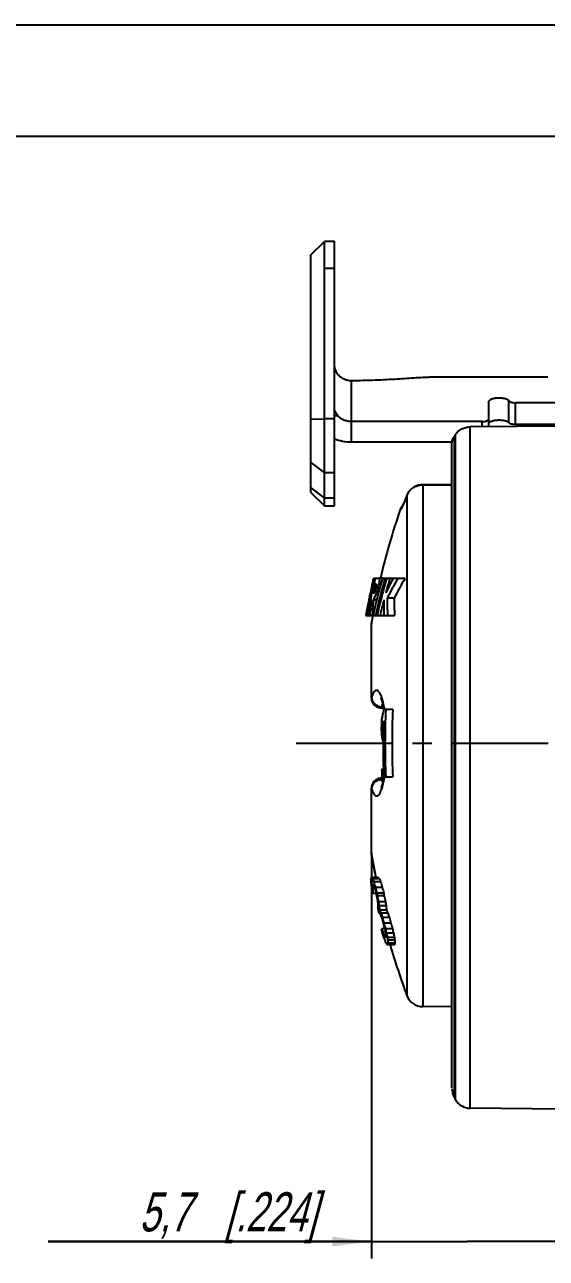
# Model space of a CAD drawing. Header units: millimetres. Extents: x 0 to 420, y -2 to 297.
# Drawn here: x 142.4 to 189, y 186.7 to 297 of the extents above; entities that cross this region are included whole.
import ezdxf

# ---------------------------------------------------------------- set-up
doc = ezdxf.new("R2010")
doc.units = ezdxf.units.MM
doc.header["$LTSCALE"] = 23.1
doc.linetypes.add('CENTER', pattern=[0.6, 0.375, -0.075, 0.075, -0.075])
doc.layers.get('0').update_dxf_attribs({"linetype": 'CONTINUOUS'})
for name, color, linetype in [('AUSFORMSCHRAEGEN', 7, 'CONTINUOUS'), ('BEZUGSACHSEN', 7, 'CONTINUOUS'), ('RUNDUNGEN', 7, 'CONTINUOUS'), ('ZEICHNUNGSBEMASSUNGEN', 7, 'CONTINUOUS')]:
    doc.layers.add(name, color=color, linetype=linetype)
doc.styles.get("Standard").update_dxf_attribs({"font": 'txt', "width": 0.7})
doc.dimstyles.new('DIMSTYLE_8', dxfattribs={"dimtxt": 3.5, "dimasz": 3.5, "dimexe": 1.5, "dimexo": 0, "dimgap": 0.875, "dimtad": 1, "dimdec": 1, "dimlfac": 0.333333, "dimdsep": 46, "dimtxsty": 'STANDARD', "dimblk": '_FILLED', "dimblk1": '_FILLED', "dimblk2": '_FILLED', "dimcen": 0.09, "dimclrt": 5, "dimadec": 1, "dimazin": 2, "dimtp": 0.1, "dimtm": 0.1, "dimtfac": 1, "dimtdec": 1, "dimtofl": 0, "dimtmove": 0, "dimatfit": 3, "dimldrblk": '_FILLED', "dimfxl": 1, "dimtolj": 1, "dimarcsym": 0})

# ---------------------------------------------------------------- blocks, each defined once
blk = doc.blocks.new('_FILLED')
at = {"color": 0, "linetype": 'BYBLOCK'}
blk.add_solid([(0, 0), (-1, 0.125), (-1, -0.125)], dxfattribs=at)
blk = doc.blocks.new('*D21')
at = {"layer": 'ZEICHNUNGSBEMASSUNGEN', "color": 2, "linetype": 'CONTINUOUS'}
for p, q in [((173.4, 222.86), (173.4, 186.74)), ((190.49, 196.05), (190.49, 186.74)), ((173.4, 188.24), (144.52, 188.24)), ((144.52, 188.24), (181.94, 188.24)), ((196.49, 188.24), (181.94, 188.24)), ((190.49, 188.24), (196.49, 188.24))]:
    blk.add_line(p, q, dxfattribs=at)
at = {"layer": 'ZEICHNUNGSBEMASSUNGEN', "color": 2, "linetype": 'CONTINUOUS', "xscale": 3.5, "yscale": 3.5, "zscale": 3.5}
blk.add_blockref('_FILLED', (173.4, 188.24), dxfattribs=at)
at = {"layer": 'ZEICHNUNGSBEMASSUNGEN', "color": 2, "linetype": 'CONTINUOUS', "xscale": 3.5, "yscale": 3.5, "zscale": 3.5, "rotation": 180}
blk.add_blockref('_FILLED', (190.49, 188.24), dxfattribs=at)
at = {"layer": 'ZEICHNUNGSBEMASSUNGEN', "color": 5, "linetype": 'CONTINUOUS', "insert": (168.52, 192.65), "char_height": 3.5, "width": 36, "attachment_point": 3, "line_spacing_factor": 0.9}
blk.add_mtext('\\Q15.0;5,7{\\ftxt.shx;\\W1.000000;\\H3.500000; }[.224]', dxfattribs=at)

msp = doc.modelspace()

# ---------------------------------------------------------------- linework, layer by layer
at = {"color": 7, "linetype": 'CONTINUOUS'}
for p, q in [((0, 297), (420, 297)), ((410, 287), (12.5, 287)), ((167.98924, 276.42393), (169.18924, 277.62393)), ((169.18924, 253.98665), (169.18924, 277.62393)), ((170.08924, 277.62393), (169.18924, 277.62393)), ((167.98924, 255.1867), (167.98924, 276.42374)), ((167.98924, 255.18665), (169.18924, 253.98665)), ((169.18924, 253.98665), (170.08924, 253.98665)), ((174.07383, 247.51593), (173.57651, 247.51593)), ((173.5912, 247.11711), (173.62347, 247.25012)), ((173.62599, 247.0418), (173.60716, 246.96433)), ((173.72381, 246.98377), (173.86064, 246.98377)), ((173.7436, 247.51593), (173.73397, 247.47698)), ((174.07383, 247.51593), (174.08389, 247.52037)), ((174.36549, 247.52058), (174.08394, 247.52058)), ((174.29418, 247.46806), (174.30614, 247.51593)), ((176.39888, 247.51593), (174.36549, 247.51593)), ((174.75638, 247.51593), (174.72734, 247.41343)), ((174.75638, 247.51593), (174.74459, 247.47508)), ((173.39643, 246.71768), (173.40377, 246.71768)), ((173.43438, 246.22938), (173.42963, 246.20854)), ((173.43962, 246.71768), (173.54857, 246.71768)), ((173.627, 246.18552), (173.5307, 246.18552)), ((173.86813, 245.6035), (173.57381, 245.6035)), ((175.43004, 245.76005), (174.80167, 245.76005)), ((172.90211, 244.22551), (172.89573, 244.18992)), ((172.89573, 244.18992), (175.45315, 244.18992)), ((172.91673, 244.18992), (172.92282, 244.22277)), ((173.01155, 244.23655), (173.0025, 244.18992)), ((173.01175, 244.23652), (173.0025, 244.18992)), ((173.09723, 244.18992), (173.11122, 244.25972)), ((173.75404, 244.18992), (173.77386, 244.27787)), ((175.30194, 235.78992), (174.49891, 235.78992)), ((174.43675, 233.87502), (174.26683, 233.87502)), ((174.43375, 233.6197), (174.29076, 233.6197)), ((174.42927, 233.23673), (174.34302, 233.23673)), ((174.47249, 230.42822), (174.30191, 230.42822)), ((174.32921, 229.78992), (175.30194, 229.78992)), ((173.32752, 220.68356), (173.32028, 220.66226)), ((173.40544, 220.76893), (173.38871, 220.78992)), ((174.00299, 220.78992), (173.38871, 220.78992)), ((174.1092, 220.66226), (173.4939, 220.66226)), ((173.37613, 220.06692), (173.39921, 219.8963)), ((173.45856, 219.98137), (173.45485, 220.02396)), ((173.60706, 220.02396), (173.45485, 220.02396)), ((173.4756, 220.13037), (173.48009, 220.15162)), ((173.69574, 219.76864), (173.4781, 219.76864)), ((173.48009, 220.15162), (173.52356, 220.15162)), ((174.20929, 220.40694), (173.59301, 220.40694)), ((173.69517, 220.06637), (173.66935, 220.15146)), ((173.6807, 219.81143), (173.69574, 219.76864)), ((174.36515, 219.8963), (173.74735, 219.8963)), ((173.4966, 219.38566), (173.80104, 219.38566)), ((174.48612, 219.38566), (173.86714, 219.38566)), ((174.54142, 219.13034), (173.92189, 219.13034)), ((174.64158, 218.6197), (174.02107, 218.6197)), ((173.96466, 218.10907), (173.92089, 218.10907)), ((173.96611, 218.15164), (173.96466, 218.10907)), ((174.04193, 217.59843), (174.08579, 217.59843)), ((174.08781, 218.17283), (174.08176, 218.23673)), ((174.70288, 218.23673), (174.08176, 218.23673)), ((174.74153, 217.85375), (174.12003, 217.85375)), ((174.16991, 217.4922), (174.1874, 217.47077)), ((174.8689, 217.59843), (174.24614, 217.59843)), ((174.28777, 217.21545), (174.31326, 217.13026)), ((174.36724, 217.21545), (174.32654, 217.34303)), ((174.99121, 217.21545), (174.36724, 217.21545)), ((174.24684, 216.19417), (174.28348, 216.06644)), ((174.57624, 216.19417), (174.28948, 216.19417)), ((175.1357, 216.70481), (174.51028, 216.70481)), ((175.27073, 216.19417), (174.64396, 216.19417)), ((174.63161, 215.93885), (174.36663, 215.93885)), ((174.67548, 215.68353), (174.45443, 215.68353)), ((174.50869, 215.55588), (174.49954, 215.57724)), ((174.53685, 215.51346), (174.50869, 215.55588)), ((174.67548, 215.55588), (174.50869, 215.55588)), ((174.66128, 215.42822), (174.5949, 215.42822)), ((174.68562, 215.55588), (174.68127, 215.53462)), ((175.36094, 215.81119), (174.73326, 215.81119)), ((175.4401, 215.42822), (174.81162, 215.42822)), ((175.47245, 215.1729), (174.84364, 215.1729)), ((174.7655, 214.78992), (175.48318, 214.78992)), ((175.49473, 214.91758), (174.8657, 214.91758)), ((180.77244, 201.16682), (180.91149, 200.92085))]:
    msp.add_line(p, q, dxfattribs=at)
at = {"color": 3, "linetype": 'CONTINUOUS'}
for p, q in [((170.08924, 253.9871), (170.08924, 277.62373)), ((189.13924, 265.48992), (178.93598, 265.48992))]:
    msp.add_line(p, q, dxfattribs=at)
at = {"color": 9, "linetype": 'CONTINUOUS'}
for p, q in [((170.08924, 275.20882), (169.18924, 275.20882)), ((171.58924, 265.1724), (171.58924, 259.68177)), ((167.98924, 261.73018), (169.18924, 261.77773)), ((170.08924, 261.77773), (169.18924, 261.77773)), ((167.98924, 257.86297), (169.18924, 256.94372)), ((170.08924, 256.94372), (169.18924, 256.94372)), ((167.98924, 255.60777), (169.18924, 254.68851)), ((170.08924, 254.68851), (169.18924, 254.68851))]:
    msp.add_line(p, q, dxfattribs=at)
at = {"color": 7, "linetype": 'CONTINUOUS'}
for centre, radius, start, end in [((236.99526, 232.78992), 65.10601, 166.9274244, 167.6475659), ((232.95818, 232.78205), 61.07318, 166.4249192, 166.8100988), ((233.0136, 231.22348), 60.86908, 164.4747056, 167.7005065), ((232.97957, 232.77687), 61.09518, 166.039823, 166.2965478), ((232.98358, 232.56934), 61.09645, 165.8771118, 166.2975873), ((232.98253, 232.22568), 61.06879, 166.015268, 166.2735578), ((233.01552, 230.88083), 60.73759, 164.1044366, 167.2573395), ((233.09623, 230.65411), 60.72774, 163.979776, 165.0115793), ((233.12668, 230.30446), 60.58132, 163.4946296, 164.7582152), ((201.81892, 232.93588), 30.22379, 151.4324119, 153.9034991), ((202.19306, 231.93793), 30.68132, 150.1150689, 152.5542278), ((202.30971, 232.67102), 30.78148, 151.1664119, 151.4362821), ((202.56574, 231.93258), 30.45562, 149.2246155, 152.9980882), ((202.95688, 231.50622), 31.55868, 149.5158727, 150.1264665), ((232.89949, 233.44471), 60.95829, 167.4237512, 168.661631), ((232.911, 233.09731), 61.01114, 167.1003602, 168.3294209), ((232.91667, 232.58505), 61.02771, 167.1007979, 167.9717748), ((232.93956, 232.57985), 61.05118, 166.9053582, 167.08077), ((232.95147, 232.57708), 61.06341, 166.621555, 166.9053533), ((232.958, 232.23161), 61.04355, 166.5304622, 166.7859616), ((232.96563, 232.57371), 61.07797, 166.3723735, 166.6215567), ((232.97008, 232.22872), 61.05597, 166.2735582, 166.5304618), ((233.0198, 230.67444), 60.64866, 165.011457, 167.1235899), ((166.93371, 248.48906), 7.26451, 346.0162052, 347.2708332), ((201.61965, 232.23771), 30.03429, 152.5575689, 153.2415414), ((232.85081, 233.45453), 60.90863, 168.6616843, 169.8143446), ((232.861, 233.1077), 60.96007, 168.3294717, 169.4942867), ((232.87767, 232.59336), 60.98784, 167.9717777, 168.994102), ((232.90026, 232.24469), 60.98435, 167.3465824, 168.6373499), ((209.56528, 241.03673), 36.45541, 172.8036569, 175.038038), ((209.57788, 241.92337), 36.19166, 174.1638242, 176.0342074), ((233.02793, 230.33086), 60.4791, 165.3728743, 166.7527033), ((209.81818, 244.82869), 35.31771, 178.7429336, 181.0363338), ((209.9551, 245.48689), 35.15449, 179.554782, 182.1143156), ((210.22855, 245.48689), 34.79958, 179.550245, 182.1358925), ((209.50397, 241.92888), 36.11755, 176.0348169, 176.4108063), ((236.99526, 232.78992), 62.73781, 178.0759681, 179.0089691), ((218.23262, 225.23291), 44.98986, 166.4288301, 167.5967702), ((236.99526, 232.78992), 62.39257, 177.2440046, 182.7559954), ((236.99526, 232.78992), 61.76622, 177.2160349, 182.7839651), ((218.13098, 224.94644), 44.76363, 167.3248213, 168.4945848), ((234.68264, 236.12121), 60.44367, 182.129693, 182.3719022), ((236.99526, 232.78992), 62.56831, 178.187718, 182.7482487), ((223.75844, 240.1748), 49.90011, 187.5484346, 187.9922506), ((210.24458, 242.00925), 36.95781, 193.731131, 194.2742013), ((236.99526, 232.78992), 62.73781, 182.157352, 182.7408179), ((191.78685, 221.40791), 18.48161, 182.3122615, 183.1046806), ((175.66835, 219.87485), 2.47659, 158.3159137, 160.9409623), ((176.84747, 223.53307), 4.41453, 218.7664589, 220.5650177), ((193.79631, 228.39676), 21.72581, 200.8550611, 201.5773548), ((177.43452, 223.53699), 4.39566, 218.6785903, 220.8433522), ((194.25075, 228.41055), 21.5805, 201.0413448, 201.7694392), ((213.04053, 225.34562), 40.01412, 187.0897227, 187.5806056), ((234.7279, 231.32932), 62.38527, 190.559982, 191.0374175), ((177.49175, 219.29209), 4.1027, 168.2101736, 169.7242147), ((200.28353, 222.33824), 26.92832, 185.0211661, 185.4757079), ((223.66122, 227.62211), 50.79393, 188.894432, 189.3319575), ((178.96645, 223.62068), 6.45442, 212.5116822, 213.8658431), ((214.1632, 232.39075), 42.3031, 196.4563333, 196.8174694), ((202.0188, 229.74857), 30.0299, 198.8947567, 199.3239052), ((214.26047, 232.42022), 42.40474, 196.937706, 197.1780786), ((224.20289, 233.45027), 52.32743, 195.1568254, 195.5917313), ((234.77918, 233.94443), 62.62774, 192.9623971, 193.4422449), ((214.45114, 232.41059), 41.99397, 196.6091984, 197.3376389), ((234.80306, 233.94495), 62.04922, 193.0858815, 193.570454), ((236.99526, 232.78992), 64.60018, 191.9756307, 192.207219), ((228.81097, 228.25809), 55.70811, 189.4304036, 189.9632091), ((236.99526, 232.78992), 64.53552, 191.9878076, 192.2196387), ((234.74938, 230.67934), 61.91415, 190.7504927, 191.2318724), ((213.27273, 223.59854), 39.64362, 187.2148158, 187.5869217), ((183.65222, 217.80092), 9.69246, 176.6672881, 177.9263058), ((223.76893, 226.30721), 50.33832, 188.7843981, 189.2257508), ((236.99526, 232.78992), 63.93016, 192.1030306, 192.3371593), ((234.77303, 230.67965), 61.3289, 190.8546134, 191.3407632), ((223.90445, 226.30802), 49.85921, 188.8704328, 189.3161359), ((236.99526, 232.78992), 64.76035, 193.1025736, 193.5668725), ((178.42128, 220.9455), 5.47717, 217.6687285, 219.0862637), ((204.32732, 221.06563), 30.37757, 185.4644481, 185.7064717), ((204.35237, 221.06814), 30.40274, 185.70649, 186.0690633), ((189.49517, 225.28942), 17.07876, 205.8091798, 206.2829296), ((189.638, 225.35996), 17.23806, 206.2829438, 206.7600825), ((202.8181, 228.57835), 30.70986, 201.2042812, 201.7161197), ((224.52882, 233.28699), 52.67332, 197.3283067, 197.6195621), ((234.84739, 233.8822), 62.7346, 195.4068153, 195.8911376), ((204.66339, 221.06694), 30.09389, 185.3964198, 186.129282), ((190.08225, 225.34722), 17.07307, 206.0340974, 206.9916371), ((224.68292, 233.2966), 52.22901, 197.4914923, 197.9325313), ((234.87187, 233.88306), 62.15708, 195.5543894, 196.0435722), ((229.27199, 232.66907), 57.39772, 196.6802639, 196.9465113), ((229.2861, 233.62343), 57.39371, 196.7005026, 197.1444452), ((236.99526, 232.78992), 64.58756, 194.4209136, 194.8891362), ((236.99526, 232.78992), 64.52211, 194.435859, 194.904589), ((229.02242, 227.8687), 55.68377, 192.1022926, 192.3711107), ((233.21118, 229.64894), 60.09284, 192.9381825, 193.3131317), ((236.99526, 232.78992), 63.91663, 194.5756227, 195.0491019), ((233.25298, 229.64981), 59.52307, 193.0650757, 193.4438135), ((233.28766, 233.06234), 61.40321, 196.068821, 196.3168301), ((224.57712, 231.60107), 52.64333, 197.4540342, 197.8915064), ((214.82123, 229.7079), 42.73361, 198.7964141, 199.1584139), ((194.77633, 224.24561), 22.05196, 202.8467902, 203.1468006), ((202.84482, 226.18468), 30.33622, 200.7674082, 201.0244792), ((202.9252, 226.21558), 30.42233, 201.0244811, 201.2832924), ((180.00397, 219.17425), 6.57958, 213.8063379, 214.7044482), ((194.9646, 223.84398), 22.15425, 203.041381, 203.7608779), ((213.71452, 222.52297), 39.63363, 189.5625583, 189.9370666), ((178.61165, 214.74121), 4.00966, 168.5873932, 170.1344473), ((192.80036, 217.05913), 18.177, 184.3401537, 184.7438182), ((224.08701, 225.70989), 50.33663, 191.3411227, 191.7860816), ((201.17835, 218.60485), 26.5574, 186.8698175, 187.4249672), ((192.93866, 216.60742), 18.15179, 184.5327823, 185.3417004), ((224.22564, 225.71161), 49.85757, 191.4535831, 191.9030023), ((201.54532, 218.60545), 26.29785, 186.9392799, 187.4999979), ((193.38649, 216.60759), 17.9714, 184.5789182, 185.3960183), ((182.33288, 219.45584), 8.89022, 210.6956811, 211.6573143), ((180.64573, 214.33567), 5.80925, 174.251085, 175.5152359), ((181.21699, 214.33559), 5.75178, 174.1926733, 175.4695604)]:
    msp.add_arc(centre, radius, start, end, dxfattribs=at)
at = {"color": 3, "linetype": 'CONTINUOUS'}
for points, knots in [([(171.58924, 265.1724), (171.49127, 265.1724), (171.29478, 265.19159), (171.01173, 265.27653), (170.75074, 265.41467), (170.52194, 265.6005), (170.33418, 265.82704), (170.19454, 266.08556), (170.10865, 266.36602), (170.08924, 266.56079), (170.08924, 266.65784)], [0, 0, 0, 0, 0.12555866, 0.251122328, 0.376437596, 0.501562983, 0.626450282, 0.751088198, 0.875637159, 1, 1, 1, 1]), ([(178.93597, 265.48996), (178.815, 265.48991), (178.56643, 265.48539), (178.05088, 265.46514), (177.37899, 265.42562), (176.5426, 265.37082), (175.65702, 265.31414), (174.70942, 265.26052), (173.34598, 265.19922), (172.29773, 265.17582), (171.58924, 265.17241)], [0, 0, 0, 0, 0.049345498, 0.101393272, 0.210445955, 0.323867768, 0.443295651, 0.572412705, 0.711005459, 1, 1, 1, 1])]:
    msp.add_open_spline(points, degree=3, knots=knots, dxfattribs=at)
at = {"color": 7, "linetype": 'CONTINUOUS'}
for points, knots in [([(173.627, 246.18552), (173.63403, 246.19254), (173.65182, 246.20879), (173.67863, 246.25011), (173.70845, 246.32324), (173.74054, 246.43079), (173.77711, 246.56447), (173.80777, 246.68583), (173.83011, 246.78689), (173.84469, 246.86138), (173.85481, 246.91979), (173.85965, 246.9599), (173.86096, 246.97674), (173.86064, 246.98377)], [0, 0, 0, 0, 0.035443046, 0.085676654, 0.174067913, 0.316637168, 0.486181535, 0.668911406, 0.763423418, 0.855659479, 0.939922256, 0.974897724, 1, 1, 1, 1]), ([(174.08392, 247.5205), (174.08997, 247.52042), (174.09763, 247.50754), (174.10109, 247.4904), (174.10372, 247.46867), (174.10452, 247.44206), (174.10371, 247.39596), (174.09525, 247.28993), (174.0685, 247.11486), (174.03757, 246.9676), (174.01968, 246.88838)], [0, 0, 0, 0, 0.028120729, 0.053161865, 0.086397259, 0.127891828, 0.177546391, 0.300432874, 0.622349661, 1, 1, 1, 1]), ([(173.89932, 246.42938), (173.87158, 246.33795), (173.81821, 246.17772), (173.7305, 245.96361), (173.64722, 245.78118), (173.59704, 245.66403), (173.57381, 245.6035)], [0, 0, 0, 0, 0.322671367, 0.569838838, 0.781011074, 1, 1, 1, 1]), ([(173.98293, 246.73361), (173.97625, 246.7068), (173.95024, 246.60489), (173.92183, 246.50358), (173.89932, 246.42938)], [0, 0, 0, 0, 0.262730699, 1, 1, 1, 1])]:
    msp.add_open_spline(points, degree=3, knots=knots, dxfattribs=at)
at = {"layer": 'AUSFORMSCHRAEGEN', "color": 7, "linetype": 'CONTINUOUS'}
for p, q in [((180.57982, 209.23289), (177.96759, 209.24201)), ((190.48924, 200.08966), (182.20256, 200.16198))]:
    msp.add_line(p, q, dxfattribs=at)
at = {"layer": 'BEZUGSACHSEN', "color": 7, "linetype": 'CENTER'}
msp.add_line((166.66157, 232.78992), (266.58977, 232.78992), dxfattribs=at)
at = {"layer": 'RUNDUNGEN', "color": 3, "linetype": 'CONTINUOUS'}
for p, q in [((183.88924, 261.80874), (183.88924, 263.32514)), ((190.48924, 263.2085), (186.26553, 263.2085)), ((183.28924, 261.52729), (171.58924, 261.52729))]:
    msp.add_line(p, q, dxfattribs=at)
at = {"layer": 'RUNDUNGEN', "color": 9, "linetype": 'CONTINUOUS'}
for p, q in [((185.67146, 261.42779), (185.67435, 263.38752)), ((170.39846, 262.04389), (170.08924, 262.04389)), ((183.28924, 261.05475), (183.28924, 261.52729)), ((180.91149, 200.92085), (180.91149, 260.38934)), ((182.20256, 200.16198), (182.20256, 261.04654)), ((180.77244, 260.17633), (180.77244, 201.16682)), ((177.96777, 255.88562), (177.96759, 255.8738)), ((177.96759, 255.8738), (180.57982, 255.88212)), ((177.96759, 255.8738), (177.96759, 209.24201)), ((176.57411, 254.97667), (176.56767, 254.9564)), ((176.56767, 254.9564), (176.56767, 210.2171)), ((175.96697, 253.68427), (176.03262, 253.68427)), ((176.30727, 254.30848), (176.30151, 254.2899)), ((173.39772, 236.88382), (173.39772, 243.57786)), ((173.38505, 236.82657), (173.39772, 236.88368)), ((174.28509, 236.04528), (174.46572, 236.04566)), ((174.28508, 229.53456), (174.46572, 229.53417)), ((173.39772, 228.69615), (173.38505, 228.75403)), ((173.39772, 222.8638), (173.39772, 228.69602)), ((173.38505, 223.0028), (173.4002, 222.83836)), ((173.40233, 222.83943), (173.39772, 222.8638)), ((173.78862, 220.80206), (173.77689, 220.86374))]:
    msp.add_line(p, q, dxfattribs=at)
at = {"layer": 'RUNDUNGEN', "color": 7, "linetype": 'CONTINUOUS'}
for p, q in [((183.88924, 261.05929), (183.88924, 261.80874)), ((190.48924, 261.10917), (182.20256, 261.04654)), ((190.48924, 261.25501), (186.25943, 261.25501)), ((180.59282, 259.68177), (171.58924, 259.68177)), ((180.57982, 201.98854), (180.57982, 259.53949)), ((180.57982, 255.89396), (177.96777, 255.88562)), ((176.57411, 254.97667), (176.52895, 254.86551)), ((176.10657, 253.82707), (176.10198, 253.81786)), ((176.19185, 254.02121), (176.16654, 253.96108)), ((176.22865, 254.1109), (176.19185, 254.02121)), ((176.26878, 254.21087), (176.22865, 254.1109)), ((176.30727, 254.30849), (176.2669, 254.20616)), ((176.43946, 254.64294), (176.39513, 254.53153)), ((173.39772, 243.57786), (173.38505, 243.42734)), ((173.38505, 236.82657), (173.38505, 243.42734)), ((174.28741, 235.92657), (174.4908, 235.9271)), ((174.4908, 229.65273), (174.28741, 229.65327)), ((173.38505, 223.0028), (173.38505, 228.75327)), ((173.4002, 222.83836), (173.7885, 220.78992))]:
    msp.add_line(p, q, dxfattribs=at)
for points in [[(177.96777, 255.88554), (177.78164, 255.87402), (177.57008, 255.83348), (177.36645, 255.76441), (177.17481, 255.66787), (176.99927, 255.5456), (176.8438, 255.40001), (176.7119, 255.23377)], [(176.7119, 255.23377), (176.60661, 255.0502), (176.57422, 254.97685)], [(176.17509, 253.9812), (176.15957, 253.94478), (176.14538, 253.91207), (176.13273, 253.88349), (176.12171, 253.85915), (176.11268, 253.83973), (176.10557, 253.82498)], [(174.25787, 236.73182), (174.25156, 236.73907), (174.24184, 236.75138), (174.25247, 236.733), (174.27817, 236.68016), (174.3133, 236.59397), (174.35329, 236.47836), (174.3962, 236.33359), (174.44005, 236.16193), (174.48384, 235.96361), (174.51697, 235.78992)], [(174.51632, 229.7866), (174.48373, 229.6157), (174.43997, 229.41756), (174.39614, 229.24605), (174.35327, 229.1014), (174.3133, 228.98586), (174.27818, 228.8997), (174.25249, 228.84687), (174.24739, 228.8377)]]:
    msp.add_lwpolyline(points, dxfattribs=at)
for centre, radius, start, end in [((226.35714, 230.57024), 54.35517, 146.7291735, 146.9973173), ((223.62753, 235.79922), 50.81141, 157.9610815, 158.2315818), ((236.99526, 232.78992), 64.50601, 161.1002564, 166.8036444), ((176.53462, 253.48992), 0.6, 128.0102725, 161.1002564), ((223.53943, 235.83429), 50.71659, 158.3669166, 158.6377504), ((236.99526, 232.78992), 64.50601, 169.8172993, 170.3726563), ((174.2859, 236.82699), 0.90085, 180.0271996, 189.0643851), ((174.28912, 236.82718), 0.90406, 189.0436805, 198.0455565), ((174.28522, 236.82674), 0.90021, 198.095939, 253.0720474), ((174.2857, 236.83071), 0.90415, 253.1161632, 270.1306751), ((174.28511, 228.7532), 0.90007, 96.3422249, 179.995325), ((174.28605, 228.7451), 0.90814, 89.9651035, 105.3709529), ((174.28949, 228.75256), 0.90444, 161.8639361, 179.9566442), ((174.28509, 223.0028), 0.90005, 180.0067845, 190.5272975), ((236.99526, 232.78992), 64.50601, 196.2035724, 200.483248), ((177.97283, 210.742), 1.5, 200.483248, 269.8), ((182.07982, 201.90217), 1.5, 180, 209.356025), ((182.21565, 201.66192), 1.5, 209.6069929, 269.5)]:
    msp.add_arc(centre, radius, start, end, dxfattribs=at)
at = {"layer": 'RUNDUNGEN', "color": 9, "linetype": 'CONTINUOUS'}
for centre, radius, start, end in [((223.49409, 235.83066), 50.67428, 158.0303748, 158.2338321), ((223.53921, 235.81246), 50.72294, 157.8259279, 158.0303746), ((177.81662, 254.46149), 1.34344, 157.4914011, 158.3837641), ((177.84269, 254.45032), 1.3718, 149.2211875, 157.4772324), ((163.65134, 259.1853), 13.56408, 337.6644184, 338.214416), ((158.74032, 261.15461), 18.85524, 338.1961281, 338.6493476), ((223.4055, 235.86585), 50.57896, 158.4362967, 158.6377627), ((223.44951, 235.84846), 50.62629, 158.2338328, 158.4362965), ((164.04536, 234.07993), 10.65964, 9.2542308, 10.6081069), ((164.3577, 231.44522), 10.34257, 349.3664793, 350.7666101), ((174.08865, 228.67897), 0.69114, 174.0515051, 178.575217)]:
    msp.add_arc(centre, radius, start, end, dxfattribs=at)
at = {"layer": 'RUNDUNGEN', "color": 3, "linetype": 'CONTINUOUS'}
for points, knots in [([(183.88924, 263.32514), (183.88924, 263.33621), (183.89195, 263.35867), (183.90934, 263.40383), (183.95491, 263.45727), (184.03372, 263.51144), (184.13693, 263.55848), (184.26097, 263.59668), (184.4537, 263.63677), (184.71449, 263.66041), (185.02679, 263.65042), (185.27509, 263.61036), (185.44719, 263.55619), (185.54925, 263.50903), (185.62651, 263.45478), (185.66321, 263.41019), (185.67435, 263.38753)], [0, 0, 0, 0, 0.016807148, 0.033966879, 0.07284401, 0.121028624, 0.178461607, 0.244427293, 0.317824381, 0.477193913, 0.640796052, 0.791573862, 0.857409167, 0.914387932, 0.961638447, 1, 1, 1, 1]), ([(170.09385, 262.51446), (170.09532, 262.51446), (170.09861, 262.50983), (170.10309, 262.50186), (170.1099, 262.48749), (170.11878, 262.46841), (170.1303, 262.44405), (170.14466, 262.415), (170.16217, 262.3815), (170.17524, 262.35792), (170.18234, 262.34548)], [0, 0, 0, 0, 0.023044117, 0.074015619, 0.155141244, 0.266292284, 0.407017423, 0.57688716, 0.775199637, 1, 1, 1, 1]), ([(185.67435, 263.38752), (185.68094, 263.37413), (185.70242, 263.34747), (185.74774, 263.31412), (185.80814, 263.28391), (185.91226, 263.247), (186.06651, 263.21657), (186.19686, 263.2085), (186.26553, 263.2085)], [0, 0, 0, 0, 0.07024823, 0.157605281, 0.263490818, 0.386931831, 0.676720662, 1, 1, 1, 1]), ([(170.18234, 262.34548), (170.19546, 262.32249), (170.25939, 262.21647), (170.33452, 262.11725), (170.39846, 262.04389)], [0, 0, 0, 0, 0.213805317, 1, 1, 1, 1]), ([(171.58924, 261.52729), (171.47502, 261.52729), (171.24724, 261.55016), (170.92282, 261.6517), (170.63244, 261.81527), (170.46906, 261.96289), (170.39846, 262.04389)], [0, 0, 0, 0, 0.256640617, 0.510314446, 0.758581331, 1, 1, 1, 1]), ([(183.28924, 261.52729), (183.36613, 261.52729), (183.4792, 261.53734), (183.62017, 261.57249), (183.71095, 261.60708), (183.78617, 261.64908), (183.84329, 261.69728), (183.88012, 261.75073), (183.88924, 261.7903), (183.88924, 261.80874)], [0, 0, 0, 0, 0.323572212, 0.473677458, 0.610473852, 0.731179702, 0.834599021, 0.922405512, 1, 1, 1, 1])]:
    msp.add_open_spline(points, degree=3, knots=knots, dxfattribs=at)
at = {"layer": 'RUNDUNGEN', "color": 9, "linetype": 'CONTINUOUS'}
for points in [[(186.25943, 261.25501), (186.26166, 261.90617), (186.26369, 262.55733), (186.26553, 263.2085)], [(173.39772, 236.88368), (173.39851, 236.83067), (173.40581, 236.77742), (173.41884, 236.72603)]]:
    msp.add_open_spline(points, degree=3, dxfattribs=at)
at = {"layer": 'RUNDUNGEN', "color": 7, "linetype": 'CONTINUOUS'}
for points, knots in [([(183.88924, 261.36417), (183.88924, 261.37447), (183.89194, 261.39548), (183.90934, 261.43781), (183.95475, 261.48759), (184.03259, 261.53785), (184.13462, 261.58168), (184.25737, 261.61738), (184.3966, 261.64484), (184.5475, 261.66363), (184.75856, 261.67628), (185.01808, 261.6692), (185.26576, 261.63292), (185.43857, 261.58335), (185.54166, 261.54016), (185.62038, 261.49038), (185.65917, 261.44908), (185.67146, 261.4278)], [0, 0, 0, 0, 0.015857375, 0.032164358, 0.069715247, 0.117061917, 0.174071301, 0.239919346, 0.313440182, 0.392198678, 0.473726865, 0.638587757, 0.790843601, 0.857336505, 0.914815422, 0.962182923, 1, 1, 1, 1]), ([(186.25943, 261.25501), (186.19212, 261.25501), (186.06409, 261.26279), (185.91227, 261.29209), (185.80896, 261.32759), (185.74823, 261.35676), (185.70187, 261.38901), (185.679, 261.41472), (185.67146, 261.42779)], [0, 0, 0, 0, 0.320293855, 0.608718145, 0.732449744, 0.839318745, 0.928195359, 1, 1, 1, 1]), ([(180.91149, 260.38934), (180.97704, 260.48923), (181.14035, 260.67451), (181.45213, 260.88278), (181.81407, 261.01448), (182.07259, 261.04556), (182.20256, 261.04654)], [0, 0, 0, 0, 0.238363402, 0.485733556, 0.740696833, 1, 1, 1, 1]), ([(171.58924, 259.68177), (171.3321, 259.68177), (170.81927, 259.73003), (170.32467, 259.87459), (170.0886, 259.96974)], [0, 0, 0, 0, 0.502559516, 1, 1, 1, 1]), ([(180.57983, 259.53949), (180.57984, 259.65045), (180.6136, 259.87577), (180.71081, 260.08143), (180.77244, 260.17633)], [0, 0, 0, 0, 0.495118314, 1, 1, 1, 1])]:
    msp.add_open_spline(points, degree=3, knots=knots, dxfattribs=at)
at = {"layer": 'RUNDUNGEN', "color": 9, "linetype": 'CONTINUOUS'}
for points, knots in [([(176.66411, 255.1523), (176.72851, 255.26057), (176.88924, 255.46244), (177.20313, 255.69321), (177.57093, 255.8395), (177.83527, 255.87335), (177.96759, 255.8738)], [0, 0, 0, 0, 0.243312147, 0.491482982, 0.744421691, 1, 1, 1, 1]), ([(176.03262, 253.68427), (176.03383, 253.68427), (176.03683, 253.68619), (176.0436, 253.69374), (176.05435, 253.71094), (176.06979, 253.73963), (176.0891, 253.77922), (176.11196, 253.82894), (176.13806, 253.88828), (176.16713, 253.9565), (176.18724, 254.00495), (176.19776, 254.03053)], [0, 0, 0, 0, 0.009412586, 0.025511412, 0.080216822, 0.165348361, 0.280033635, 0.422672804, 0.591541613, 0.78467852, 1, 1, 1, 1]), ([(173.4854, 237.11101), (173.47772, 237.0937), (173.4458, 237.01904), (173.4177, 236.94278), (173.39772, 236.88382)], [0, 0, 0, 0, 0.233265958, 1, 1, 1, 1]), ([(174.27737, 236.97782), (174.2496, 237.05098), (174.19442, 237.18078), (174.11012, 237.32551), (174.03892, 237.41101), (173.97566, 237.46863), (173.90402, 237.50497), (173.8311, 237.50688), (173.77842, 237.49272), (173.72684, 237.46363), (173.65456, 237.40149), (173.56847, 237.28364), (173.51335, 237.17393), (173.4854, 237.11101)], [0, 0, 0, 0, 0.184217764, 0.331585436, 0.392307515, 0.445269007, 0.533071318, 0.573193452, 0.614540939, 0.659929253, 0.711472439, 0.837898257, 1, 1, 1, 1]), ([(173.41884, 236.72603), (173.42191, 236.7139), (173.4356, 236.66527), (173.45429, 236.61808), (173.4707, 236.58381)], [0, 0, 0, 0, 0.247704659, 1, 1, 1, 1]), ([(173.4707, 236.58381), (173.51781, 236.48541), (173.65447, 236.30197), (173.84512, 236.17639), (173.94985, 236.13108)], [0, 0, 0, 0, 0.488767801, 1, 1, 1, 1]), ([(173.94985, 236.13108), (173.97653, 236.11953), (174.08469, 236.07846), (174.19906, 236.05478), (174.28505, 236.04528)], [0, 0, 0, 0, 0.251559972, 1, 1, 1, 1]), ([(174.44814, 236.39846), (174.42346, 236.50384), (174.37306, 236.69897), (174.31044, 236.89068), (174.27737, 236.97782)], [0, 0, 0, 0, 0.537271703, 1, 1, 1, 1]), ([(174.28505, 236.04528), (174.28573, 236.03622), (174.28673, 236.01919), (174.28739, 235.99533), (174.28742, 235.97492), (174.28709, 235.95805), (174.28671, 235.94489), (174.28653, 235.93614), (174.28662, 235.93119), (174.28665, 235.92865), (174.28687, 235.92753), (174.28688, 235.92656), (174.28705, 235.92656)], [0, 0, 0, 0, 0.229427529, 0.430507344, 0.602556088, 0.744753021, 0.856168089, 0.935902783, 0.963800394, 0.983738022, 0.995747931, 1, 1, 1, 1]), ([(174.40824, 236.28872), (174.39727, 236.27114), (174.35113, 236.19267), (174.31231, 236.11007), (174.28509, 236.04528)], [0, 0, 0, 0, 0.227742983, 1, 1, 1, 1]), ([(174.52283, 236.04227), (174.517, 236.0733), (174.49401, 236.19242), (174.4686, 236.31108), (174.44814, 236.39846)], [0, 0, 0, 0, 0.260264441, 1, 1, 1, 1]), ([(173.94985, 229.44875), (173.84547, 229.40263), (173.65458, 229.27812), (173.51728, 229.09468), (173.4707, 228.99603)], [0, 0, 0, 0, 0.511232276, 1, 1, 1, 1]), ([(174.28505, 229.53456), (174.25643, 229.53217), (174.14167, 229.51759), (174.02935, 229.48389), (173.94985, 229.44875)], [0, 0, 0, 0, 0.248336804, 1, 1, 1, 1]), ([(174.28763, 229.65327), (174.28747, 229.65321), (174.28762, 229.65231), (174.28729, 229.65109), (174.28724, 229.64857), (174.28687, 229.64358), (174.28642, 229.63483), (174.28566, 229.62166), (174.28498, 229.60481), (174.28428, 229.57538), (174.28452, 229.55155), (174.28505, 229.53456)], [0, 0, 0, 0, 0.004348445, 0.016584122, 0.036750353, 0.064858053, 0.14492352, 0.256502411, 0.398697864, 0.570584903, 1, 1, 1, 1]), ([(174.28508, 229.53456), (174.29468, 229.5117), (174.33123, 229.42838), (174.3732, 229.34727), (174.40824, 229.29111)], [0, 0, 0, 0, 0.272488651, 1, 1, 1, 1]), ([(174.36583, 228.86748), (174.38054, 228.91737), (174.44165, 229.13829), (174.48994, 229.36261), (174.52267, 229.53674)], [0, 0, 0, 0, 0.226928821, 1, 1, 1, 1]), ([(173.39772, 228.69602), (173.40466, 228.67554), (173.4314, 228.599), (173.46114, 228.52348), (173.48527, 228.46914)], [0, 0, 0, 0, 0.266723638, 1, 1, 1, 1]), ([(173.4707, 228.99603), (173.46142, 228.97636), (173.42817, 228.89784), (173.4078, 228.81376), (173.40123, 228.75059)], [0, 0, 0, 0, 0.25506449, 1, 1, 1, 1]), ([(173.48527, 228.46914), (173.51624, 228.39937), (173.56484, 228.303), (173.64413, 228.19447), (173.71367, 228.12239), (173.79414, 228.07515), (173.8775, 228.07261), (173.93714, 228.09076), (173.99524, 228.12763), (174.07704, 228.20671), (174.17336, 228.3554), (174.27698, 228.58758), (174.33631, 228.76732), (174.36583, 228.86748)], [0, 0, 0, 0, 0.147388249, 0.207197219, 0.258551455, 0.341090489, 0.3780812, 0.416555822, 0.459682843, 0.509720429, 0.635187066, 0.798392314, 1, 1, 1, 1]), ([(173.77689, 220.86374), (173.74458, 221.03373), (173.61953, 221.69226), (173.49467, 222.35082), (173.40233, 222.83943)], [0, 0, 0, 0, 0.258142356, 1, 1, 1, 1])]:
    msp.add_open_spline(points, degree=3, knots=knots, dxfattribs=at)

# ---------------------------------------------------------------- dimensions: what is measured, and where the dimension line sits
at = {"layer": 'ZEICHNUNGSBEMASSUNGEN', "color": 2, "linetype": 'CONTINUOUS'}
dim = msp.add_linear_dim(base=(173.39772, 188.24473), p1=(190.48924, 196.05095), p2=(173.39772, 222.8638), angle=180, dimstyle='DIMSTYLE_8', dxfattribs=at)
dim.commit()
dim.dimension.update_dxf_attribs({"geometry": '*D21', "text_midpoint": (156.52103, 188.24473), "dimtype": 160})

doc.saveas('drawing.dxf')
